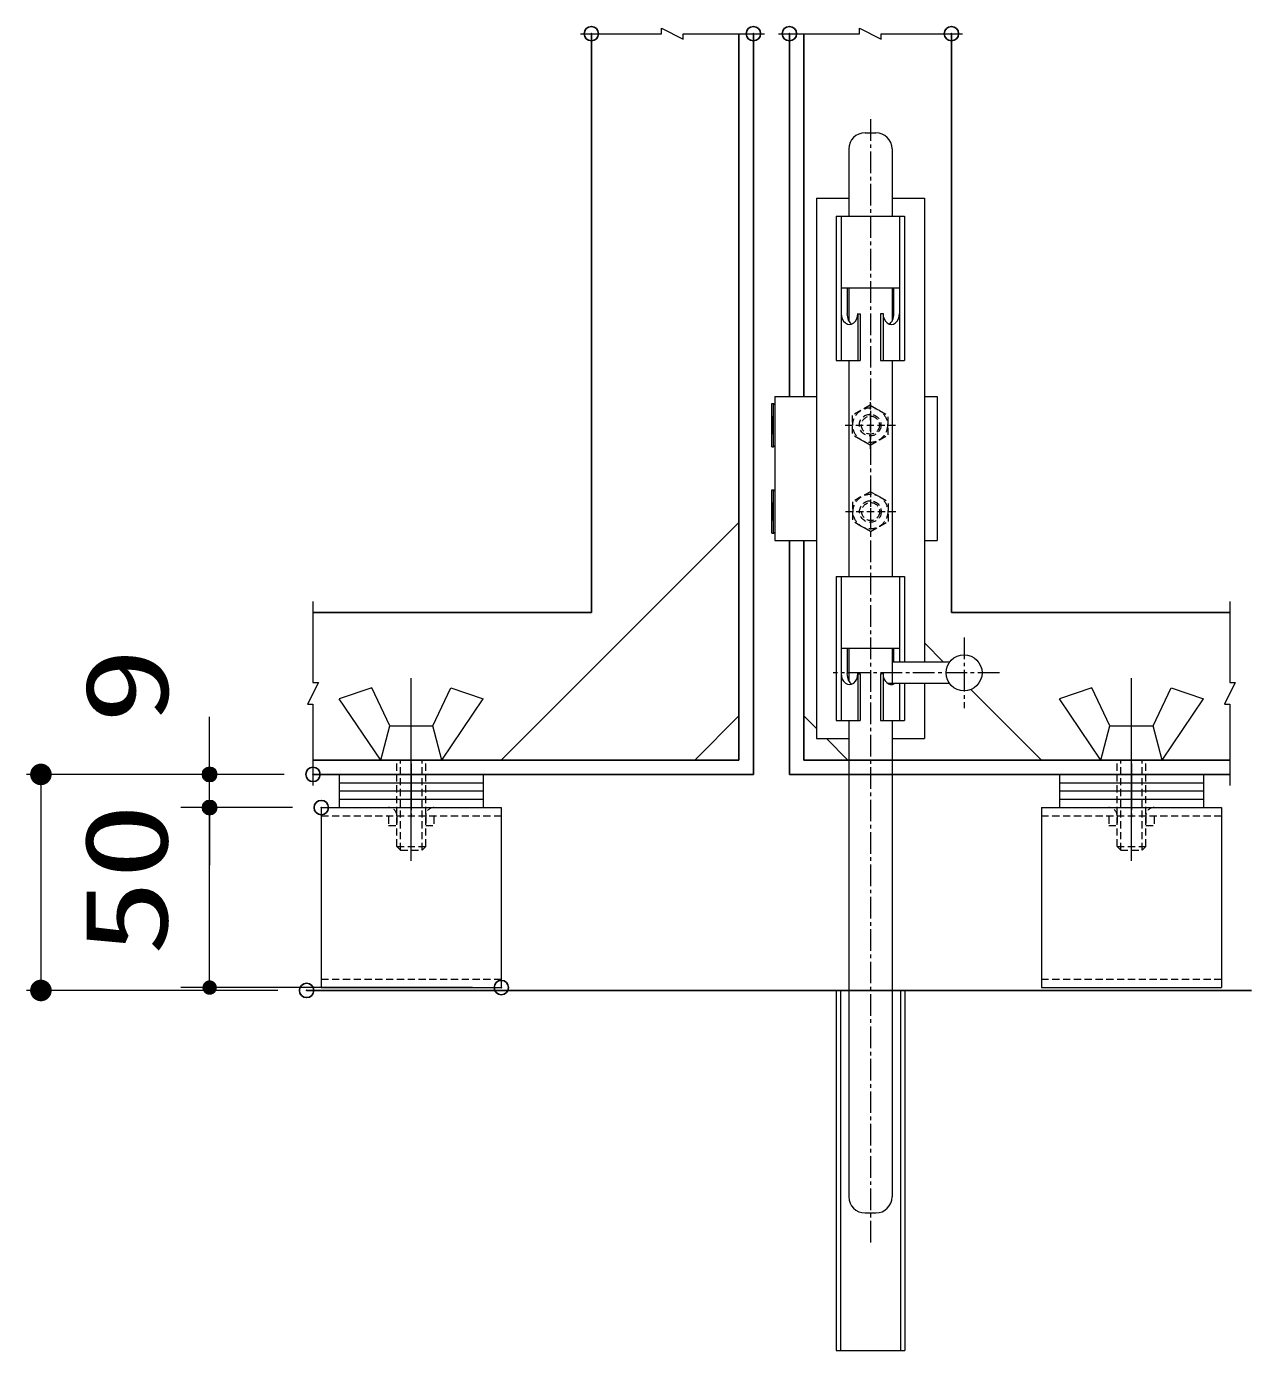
# Model space of a CAD drawing. Units: millimetres, scale not verified. Extents: x -5250 to 5250, y -3712 to 3712.
# Drawn here: x 3298 to 4149, y -463 to 456 of the extents above; entities that cross this region are included whole.
import ezdxf
from ezdxf.enums import TextEntityAlignment as Align

# ---------------------------------------------------------------- set-up
doc = ezdxf.new("R2010")
doc.units = ezdxf.units.MM
doc.header["$LTSCALE"] = 20
doc.header["$PDMODE"] = 32
doc.header["$PDSIZE"] = 10
for name, pattern in [('USER1', [1.125, 0.75, -0.125, 0.125, -0.125]), ('USER2', [0.375, 0.25, -0.125]), ('USER3', [50.8, 31.75, -6.35, 6.35, -6.35])]:
    doc.linetypes.add(name, pattern=pattern)
for name, color, linetype, lineweight in [('0-3_D-BGD', 7, 'Continuous', 25), ('0-4_D-BMK', 2, 'Continuous', 13), ('0-5_D-STR1', 1, 'Continuous', 25), ('0-6_D-STR-DIM', 7, 'Continuous', 13), ('0-7_0', 7, 'Continuous', 25), ('0-9_D-STR3', 3, 'Continuous', 13)]:
    doc.layers.add(name, color=color, linetype=linetype, lineweight=lineweight)
doc.layers.add('0-8_Defpoints', color=7, linetype='Continuous')
doc.styles.add('ＭＳ ゴシック', font='')
doc.styles.get('ＭＳ ゴシック').set_extended_font_data('MS Gothic')

# ---------------------------------------------------------------- blocks, each defined once
blk = doc.blocks.new('_DotSmall')
at = {"layer": '0-7_0'}
for points in [[(0, 0), (-2.5, 0), (-2.48, 0.313)], [(0, 0), (-2.48, -0.313), (-2.5, 0)], [(0, 0), (-2.48, 0.313), (-2.421, 0.622)], [(0, 0), (-2.421, -0.622), (-2.48, -0.313)], [(0, 0), (-2.421, 0.622), (-2.324, 0.92)], [(0, 0), (-2.324, -0.92), (-2.421, -0.622)], [(0, 0), (-2.324, 0.92), (-2.191, 1.204)], [(0, 0), (-2.191, -1.204), (-2.324, -0.92)], [(0, 0), (-2.191, 1.204), (-2.023, 1.469)], [(0, 0), (-2.023, -1.469), (-2.191, -1.204)], [(0, 0), (-2.023, 1.469), (-1.822, 1.711)], [(0, 0), (-1.822, -1.711), (-2.023, -1.469)], [(0, 0), (-1.822, 1.711), (-1.594, 1.926)], [(0, 0), (-1.594, -1.926), (-1.822, -1.711)], [(0, 0), (-1.594, 1.926), (-1.34, 2.111)], [(0, 0), (-1.34, -2.111), (-1.594, -1.926)], [(0, 0), (-1.34, 2.111), (-1.064, 2.262)], [(0, 0), (-1.064, -2.262), (-1.34, -2.111)], [(0, 0), (-1.064, 2.262), (-0.773, 2.378)], [(0, 0), (-0.773, -2.378), (-1.064, -2.262)], [(0, 0), (-0.773, 2.378), (-0.468, 2.456)], [(0, 0), (-0.468, -2.456), (-0.773, -2.378)], [(0, 0), (-0.468, 2.456), (-0.157, 2.495)], [(0, 0), (-0.157, -2.495), (-0.468, -2.456)], [(0, 0), (-0.157, 2.495), (0.157, 2.495)], [(0, 0), (0.157, -2.495), (-0.157, -2.495)], [(0, 0), (0.157, 2.495), (0.468, 2.456)], [(0, 0), (0.468, 2.456), (0.773, 2.378)], [(0, 0), (0.773, 2.378), (1.064, 2.262)], [(0, 0), (1.064, 2.262), (1.34, 2.111)], [(0, 0), (1.34, 2.111), (1.594, 1.926)], [(0, 0), (1.594, 1.926), (1.822, 1.711)], [(0, 0), (1.822, 1.711), (2.023, 1.469)], [(0, 0), (2.023, 1.469), (2.191, 1.204)], [(0, 0), (2.191, 1.204), (2.324, 0.92)], [(0, 0), (2.324, 0.92), (2.421, 0.622)], [(0, 0), (2.421, 0.622), (2.48, 0.313)], [(0, 0), (2.48, 0.313), (2.5, 0)], [(0, 0), (0.468, -2.456), (0.157, -2.495)], [(0, 0), (0.773, -2.378), (0.468, -2.456)], [(0, 0), (1.064, -2.262), (0.773, -2.378)], [(0, 0), (1.34, -2.111), (1.064, -2.262)], [(0, 0), (1.594, -1.926), (1.34, -2.111)], [(0, 0), (1.822, -1.711), (1.594, -1.926)], [(0, 0), (2.023, -1.469), (1.822, -1.711)], [(0, 0), (2.191, -1.204), (2.023, -1.469)], [(0, 0), (2.324, -0.92), (2.191, -1.204)], [(0, 0), (2.421, -0.622), (2.324, -0.92)], [(0, 0), (2.48, -0.313), (2.421, -0.622)], [(0, 0), (2.5, 0), (2.48, -0.313)]]:
    blk.add_solid(points, dxfattribs=at)

msp = doc.modelspace()

# ---------------------------------------------------------------- linework, layer by layer
at = {"layer": '0-3_D-BGD'}
msp.add_line((3492.85, -213.22), (4148.87, -213.22), dxfattribs=at)
at = {"layer": '0-4_D-BMK'}
for p, q in [((3682.94, 451.08), (3739.28, 451.08)), ((3739.28, 454.83), (3754.28, 447.33)), ((3739.28, 451.08), (3739.28, 454.83)), ((3754.28, 451.08), (3810.76, 451.08)), ((3754.28, 447.33), (3754.28, 451.08)), ((3820.44, 451.08), (3876.78, 451.08)), ((3876.78, 454.83), (3891.78, 447.33)), ((3876.78, 451.08), (3876.78, 454.83)), ((3891.78, 451.08), (3948.26, 451.08)), ((3891.78, 447.33), (3891.78, 451.08)), ((3501.02, 0.53), (3493.52, -14.47)), ((4137.54, 0.53), (4130.04, -14.47)), ((3493.52, -14.47), (3497.27, -14.47)), ((3497.27, -14.47), (3497.27, -70.95)), ((4130.04, -14.47), (4133.79, -14.47)), ((4133.79, -14.47), (4133.79, -70.95))]:
    msp.add_line(p, q, dxfattribs=at)
for points in [[(3497.27, 56.86), (3497.27, 0.53), (3501.02, 0.53)], [(4133.79, 56.86), (4133.79, 0.53), (4137.54, 0.53)]]:
    msp.add_lwpolyline(points, dxfattribs=at)
at = {"layer": '0-5_D-STR1'}
for p, q in [((3793.03, 451.08), (3793.03, -53.22)), ((3803.03, 451.08), (3803.03, -63.22)), ((3828.03, 451.08), (3828.03, 199.28)), ((3838.03, 451.08), (3838.03, 199.28)), ((3940.53, 451.08), (3940.53, 49.28)), ((3793.03, 111.78), (3628.03, -53.22)), ((3828.03, 99.28), (3828.03, -63.22)), ((3838.03, 99.28), (3838.03, -53.22)), ((3940.53, 49.28), (4133.79, 49.28)), ((3921.78, 28.03), (3935.02, 14.79)), ((3954.07, -4.26), (4003.03, -53.22)), ((3793.24, -22.36), (3762.38, -53.22)), ((3837.81, -22.36), (3846.78, -31.32)), ((3853.68, -38.22), (3868.68, -53.22)), ((3793.03, -53.22), (3497.27, -53.22)), ((3838.03, -53.22), (4133.79, -53.22)), ((3803.03, -63.22), (3497.27, -63.22)), ((3828.03, -63.22), (4133.79, -63.22))]:
    msp.add_line(p, q, dxfattribs=at)
msp.add_lwpolyline([(3690.53, 451.08), (3690.53, 49.28), (3497.27, 49.28)], dxfattribs=at)
at = {"layer": '0-6_D-STR-DIM'}
for p, q in [((3425.52, -63.22), (3425.52, -23.22)), ((3477.27, -63.22), (3298.37, -63.22)), ((3308.37, -63.22), (3308.37, -213.22)), ((3477.27, -63.22), (3405.52, -63.22)), ((3425.52, -86.22), (3425.52, -63.22)), ((3483.03, -86.22), (3405.52, -86.22)), ((3483.03, -86.22), (3405.52, -86.22)), ((3425.52, -211.22), (3425.52, -86.22)), ((3425.52, -86.22), (3425.52, -126.22)), ((3608.03, -211.22), (3405.52, -211.22)), ((3472.85, -213.22), (3298.37, -213.22))]:
    msp.add_line(p, q, dxfattribs=at)
at = {"layer": '0-8_Defpoints'}
for p in [(3690.53, 451.08), (3803.03, 451.08), (3828.03, 451.08), (3940.53, 451.08), (3425.52, -63.22), (3497.27, -63.22), (3425.52, -86.22), (3503.03, -86.22), (3308.37, -213.22), (3492.85, -213.22), (3628.03, -211.22)]:
    msp.add_point(p, dxfattribs=at)
at = {"layer": '0-9_D-STR3', "linetype": 'USER1'}
for p, q in [((3884.28, 391.73), (3884.28, -389.26)), ((3949.28, 31.85), (3949.28, -17.28)), ((3973.84, 7.29), (3858.44, 7.29)), ((3565.53, -55.72), (3565.53, -76.47)), ((3565.53, -61.47), (3565.53, -82.22)), ((4065.53, -55.72), (4065.53, -76.47)), ((4065.53, -61.47), (4065.53, -82.22)), ((3565.53, -67.22), (3565.53, -87.97)), ((3565.53, -72.97), (3565.53, -93.72)), ((4065.53, -67.22), (4065.53, -87.97)), ((4065.53, -72.97), (4065.53, -93.72))]:
    msp.add_line(p, q, dxfattribs=at)
at = {"layer": '0-9_D-STR3'}
for p, q in [((3880.53, 382.29), (3888.03, 382.29)), ((3869.28, 371.04), (3869.28, 324.28)), ((3899.28, 371.04), (3899.28, 324.28)), ((3846.78, 336.78), (3846.78, -38.22)), ((3846.78, 336.78), (3869.28, 336.78)), ((3899.28, 336.78), (3921.78, 336.78)), ((3921.78, 336.78), (3921.78, 14.79)), ((3860.53, 324.28), (3908.03, 324.28)), ((3860.53, 324.28), (3860.53, 224.28)), ((3864.03, 324.28), (3864.03, 224.28)), ((3904.53, 324.28), (3904.53, 224.28)), ((3908.03, 324.28), (3908.03, 224.28)), ((3904.53, 274.28), (3864.03, 274.28)), ((3868.03, 274.28), (3868.03, 256.78)), ((3869.28, 274.28), (3869.28, 251.57)), ((3899.28, 274.28), (3899.28, 251.57)), ((3900.53, 256.78), (3900.53, 274.28)), ((3875.53, 256.78), (3875.53, 224.28)), ((3875.53, 256.78), (3875.53, 224.28)), ((3875.53, 256.61), (3877.26, 256.61)), ((3877.26, 256.61), (3877.26, 224.28)), ((3891.3, 256.61), (3891.3, 224.28)), ((3893.03, 256.61), (3891.3, 256.61)), ((3893.03, 256.78), (3893.03, 224.28)), ((3860.53, 224.28), (3877.26, 224.28)), ((3869.28, 224.28), (3869.28, 74.28)), ((3891.3, 224.28), (3908.03, 224.28)), ((3899.28, 224.28), (3899.28, 74.28)), ((3815.85, 164.28), (3815.85, 194.28)), ((3815.85, 194.28), (3817.1, 194.28)), ((3818.03, 199.28), (3846.78, 199.28)), ((3818.03, 199.28), (3818.03, 99.28)), ((3921.78, 199.28), (3930.53, 199.28)), ((3930.53, 199.28), (3930.53, 99.28)), ((3815.85, 185.53), (3815.85, 173.03)), ((3815.85, 185.53), (3815.85, 173.03)), ((3815.85, 164.28), (3817.1, 164.28)), ((3817.1, 164.28), (3818.03, 165.06)), ((3815.85, 104.28), (3815.85, 134.28)), ((3815.85, 134.28), (3817.1, 134.28)), ((3815.85, 125.53), (3815.85, 113.03)), ((3815.85, 125.53), (3815.85, 113.03)), ((3815.85, 104.28), (3817.1, 104.28)), ((3817.1, 104.28), (3818.03, 105.06)), ((3818.03, 99.28), (3846.78, 99.28)), ((3921.78, 99.28), (3930.53, 99.28)), ((3860.53, 74.28), (3908.03, 74.28)), ((3860.53, 74.28), (3860.53, -25.72)), ((3864.03, 74.28), (3864.03, -25.72)), ((3904.53, 74.28), (3904.53, 14.79)), ((3908.03, 74.28), (3908.03, 14.79)), ((3904.53, 24.28), (3864.03, 24.28)), ((3868.03, 24.28), (3868.03, 6.78)), ((3869.28, 24.28), (3869.28, 1.57)), ((3899.28, 24.28), (3899.28, -0.76)), ((3900.53, 14.79), (3900.53, 24.28)), ((3939.28, 14.79), (3899.28, 14.79)), ((3875.53, 6.78), (3875.53, -25.72)), ((3875.53, 6.78), (3875.53, -25.72)), ((3875.53, 6.61), (3877.26, 6.61)), ((3877.26, 6.61), (3877.26, -25.72)), ((3891.3, 6.61), (3891.3, -25.72)), ((3893.03, 6.61), (3891.3, 6.61)), ((3893.03, 6.78), (3893.03, -25.72)), ((3939.28, -0.21), (3896.56, -0.21)), ((3904.53, -0.21), (3904.53, -25.72)), ((3908.03, -0.21), (3908.03, -25.72)), ((3921.78, -0.21), (3921.78, -38.22)), ((3544.28, -53.22), (3515.53, -10.72)), ((3586.78, -53.22), (3615.53, -10.72)), ((4044.28, -53.22), (4015.53, -10.72)), ((4086.78, -53.22), (4115.53, -10.72)), ((3860.53, -25.72), (3877.26, -25.72)), ((3869.28, -25.72), (3869.28, -356.46)), ((3891.3, -25.72), (3908.03, -25.72)), ((3899.28, -25.72), (3899.28, -356.46)), ((3544.28, -53.22), (3550.53, -29.47)), ((3550.53, -29.47), (3580.53, -29.47)), ((4044.28, -53.22), (4050.53, -29.47)), ((4050.53, -29.47), (4080.53, -29.47)), ((3846.78, -38.22), (3869.28, -38.22)), ((3899.28, -38.22), (3921.78, -38.22)), ((3544.28, -53.22), (3586.78, -53.22)), ((4044.28, -53.22), (4086.78, -53.22)), ((3515.53, -63.22), (3515.53, -68.97)), ((3515.53, -63.22), (3615.53, -63.22)), ((3615.53, -63.22), (3615.53, -68.97)), ((4015.53, -63.22), (4015.53, -68.97)), ((4015.53, -63.22), (4115.53, -63.22)), ((4115.53, -63.22), (4115.53, -68.97)), ((3515.53, -68.97), (3615.53, -68.97)), ((3515.53, -68.97), (3515.53, -74.72)), ((3515.53, -68.97), (3615.53, -68.97)), ((3615.53, -68.97), (3615.53, -74.72)), ((4015.53, -68.97), (4115.53, -68.97)), ((4015.53, -68.97), (4015.53, -74.72)), ((4015.53, -68.97), (4115.53, -68.97)), ((4115.53, -68.97), (4115.53, -74.72)), ((3515.53, -74.72), (3615.53, -74.72)), ((3515.53, -74.72), (3515.53, -80.47)), ((3515.53, -74.72), (3615.53, -74.72)), ((3515.53, -80.47), (3615.53, -80.47)), ((3515.53, -80.47), (3515.53, -86.22)), ((3515.53, -80.47), (3615.53, -80.47)), ((3615.53, -74.72), (3615.53, -80.47)), ((3615.53, -80.47), (3615.53, -86.22)), ((4015.53, -74.72), (4115.53, -74.72)), ((4015.53, -74.72), (4015.53, -80.47)), ((4015.53, -74.72), (4115.53, -74.72)), ((4015.53, -80.47), (4115.53, -80.47)), ((4015.53, -80.47), (4015.53, -86.22)), ((4015.53, -80.47), (4115.53, -80.47)), ((4115.53, -74.72), (4115.53, -80.47)), ((4115.53, -80.47), (4115.53, -86.22)), ((3503.03, -86.22), (3503.03, -211.22)), ((3503.03, -86.22), (3628.03, -86.22)), ((3515.53, -86.22), (3615.53, -86.22)), ((3628.03, -86.22), (3628.03, -211.22)), ((4003.03, -86.22), (4003.03, -211.22)), ((4003.03, -86.22), (4128.03, -86.22)), ((4015.53, -86.22), (4115.53, -86.22)), ((4128.03, -86.22), (4128.03, -211.22)), ((3503.03, -211.22), (3628.03, -211.22)), ((4003.03, -211.22), (4128.03, -211.22)), ((3860.4, -213.22), (3860.4, -463.22)), ((3863.4, -213.22), (3863.4, -463.22)), ((3905.15, -213.22), (3905.15, -463.22)), ((3908.15, -213.22), (3908.15, -463.22)), ((3880.53, -367.71), (3888.03, -367.71)), ((3860.4, -463.22), (3908.15, -463.22))]:
    msp.add_line(p, q, dxfattribs=at)
at = {"layer": '0-9_D-STR3', "linetype": 'USER2'}
for p, q in [((3884.09, 193.09), (3871.59, 186.09)), ((3884.09, 195.15), (3884.09, 162.86)), ((3884.09, 193.09), (3896.59, 186.09)), ((3871.59, 186.09), (3871.59, 172.47)), ((3896.59, 172.47), (3896.59, 186.09)), ((3866.72, 179.28), (3901.83, 179.28)), ((3884.09, 165.47), (3871.59, 172.47)), ((3884.09, 165.47), (3896.59, 172.47)), ((3884.28, 133.09), (3871.78, 126.09)), ((3884.28, 135.15), (3884.28, 102.86)), ((3884.28, 133.09), (3896.78, 126.09)), ((3871.78, 126.09), (3871.78, 112.47)), ((3896.78, 112.47), (3896.78, 126.09)), ((3866.91, 119.28), (3902.02, 119.28)), ((3884.28, 105.47), (3871.78, 112.47)), ((3884.28, 105.47), (3896.78, 112.47)), ((3555.53, -113.22), (3555.53, -53.22)), ((3558.03, -115.72), (3558.03, -53.22)), ((3573.03, -115.72), (3573.03, -53.22)), ((3575.53, -113.22), (3575.53, -53.22)), ((4055.53, -113.22), (4055.53, -53.22)), ((4058.03, -115.72), (4058.03, -53.22)), ((4073.03, -115.72), (4073.03, -53.22)), ((4075.53, -113.22), (4075.53, -53.22)), ((3503.03, -91.97), (3628.03, -91.97)), ((3549.78, -92.47), (3549.78, -98.72)), ((3549.78, -98.72), (3555.53, -98.72)), ((3555.53, -91.97), (3555.53, -98.72)), ((3575.53, -91.97), (3575.53, -98.72)), ((3575.53, -98.72), (3581.28, -98.72)), ((3581.28, -92.47), (3581.28, -98.72)), ((4003.03, -91.97), (4128.03, -91.97)), ((4049.78, -92.47), (4049.78, -98.72)), ((4049.78, -98.72), (4055.53, -98.72)), ((4055.53, -91.97), (4055.53, -98.72)), ((4075.53, -91.97), (4075.53, -98.72)), ((4075.53, -98.72), (4081.28, -98.72)), ((4081.28, -92.47), (4081.28, -98.72)), ((3555.53, -113.22), (3575.53, -113.22)), ((3558.03, -115.72), (3555.53, -113.22)), ((3558.03, -115.72), (3573.03, -115.72)), ((3573.03, -115.72), (3575.53, -113.22)), ((4055.53, -113.22), (4075.53, -113.22)), ((4058.03, -115.72), (4055.53, -113.22)), ((4058.03, -115.72), (4073.03, -115.72)), ((4073.03, -115.72), (4075.53, -113.22)), ((3503.03, -205.47), (3628.03, -205.47)), ((4003.03, -205.47), (4128.03, -205.47))]:
    msp.add_line(p, q, dxfattribs=at)
at = {"layer": '0-9_D-STR3', "linetype": 'USER3'}
for p, q in [((3565.53, -123.22), (3565.53, 3.65)), ((4065.53, -123.22), (4065.53, 3.65))]:
    msp.add_line(p, q, dxfattribs=at)
at = {"layer": '0-9_D-STR3'}
for points in [[(3817.1, 164.28), (3817.1, 194.28), (3818.03, 193.5)], [(3817.1, 104.28), (3817.1, 134.28), (3818.03, 133.5)], [(3550.53, -29.47), (3538.03, -3.22), (3515.53, -10.72)], [(3586.78, -53.22), (3580.53, -29.47), (3593.03, -3.22), (3615.53, -10.72)], [(4050.53, -29.47), (4038.03, -3.22), (4015.53, -10.72)], [(4086.78, -53.22), (4080.53, -29.47), (4093.03, -3.22), (4115.53, -10.72)]]:
    msp.add_lwpolyline(points, dxfattribs=at)
at = {"layer": '0-9_D-STR3', "linetype": 'USER2'}
for centre, radius in [((3884.09, 179.28), 12.05), ((3884.09, 179.28), 7.5), ((3884.28, 179.28), 6.25), ((3884.28, 119.28), 12.05), ((3884.28, 119.28), 7.5), ((3884.47, 119.28), 6.25)]:
    msp.add_circle(centre, radius, dxfattribs=at)
at = {"layer": '0-9_D-STR3'}
msp.add_circle((3949.28, 7.29), 12.5, dxfattribs=at)
for centre, radius, start, end in [((3880.53, 371.04), 11.25, 90, 180), ((3888.03, 371.04), 11.25, 0, 90), ((3549.28, -92.47), 0.5, 0, 90), ((3581.78, -92.47), 0.5, 90, 180), ((4049.28, -92.47), 0.5, 0, 90), ((4081.78, -92.47), 0.5, 90, 180), ((3880.53, -356.46), 11.25, 180, 270), ((3888.03, -356.46), 11.25, 270, 0)]:
    msp.add_arc(centre, radius, start, end, dxfattribs=at)
at = {"layer": '0-9_D-STR3', "linetype": 'USER2'}
for centre, start, end in [((3549.78, -91.97), 0, 90), ((3581.28, -91.97), 90, 180), ((4049.78, -91.97), 0, 90), ((4081.28, -91.97), 90, 180)]:
    msp.add_arc(centre, 5.75, start, end, dxfattribs=at)
at = {"layer": '0-9_D-STR3'}
for centre, ratio, start_param, end_param in [((3869.78, 256.71), 0.766727, 1.561154, 4.722031), ((3872.64, 256.71), 0.615242, 1.561154, 2.861654), ((3898.78, 256.71), 0.766727, 1.561154, 4.722031), ((3895.91, 256.71), 0.615242, 3.421531, 4.722031), ((3869.78, 6.71), 0.766727, 1.561154, 4.722031), ((3872.64, 6.71), 0.615242, 1.561154, 2.861654), ((3898.78, 6.71), 0.766727, 1.561154, 3.536946)]:
    msp.add_ellipse(centre, major_axis=(0, 7.5), ratio=ratio, start_param=start_param, end_param=end_param, dxfattribs=at)

# ---------------------------------------------------------------- block references
at = {"layer": '0-6_D-STR-DIM'}
for p, xscale, yscale, rotation in [((3308.37, -63.22), 3, 3, 90), ((3425.52, -63.22), 2, 2, 270), ((3425.52, -86.22), 2, 2, 90), ((3425.52, -86.22), 2, 2, 90), ((3308.37, -213.22), 3, 3, 270), ((3425.52, -211.22), 2, 2, 270)]:
    msp.add_blockref('_DotSmall', p, dxfattribs=dict(at, xscale=xscale, yscale=yscale, rotation=rotation))

# ---------------------------------------------------------------- texts
at = {"layer": '0-6_D-STR-DIM', "style": 'ＭＳ ゴシック', "width": 1.35}
for s, p in [('9', (3413.96, -28.25)), ('50', (3413.62, -189.22))]:
    msp.add_text(s, height=57.77, rotation=90, dxfattribs=at).set_placement(p, align=Align.BOTTOM_LEFT)

doc.saveas('drawing.dxf')
